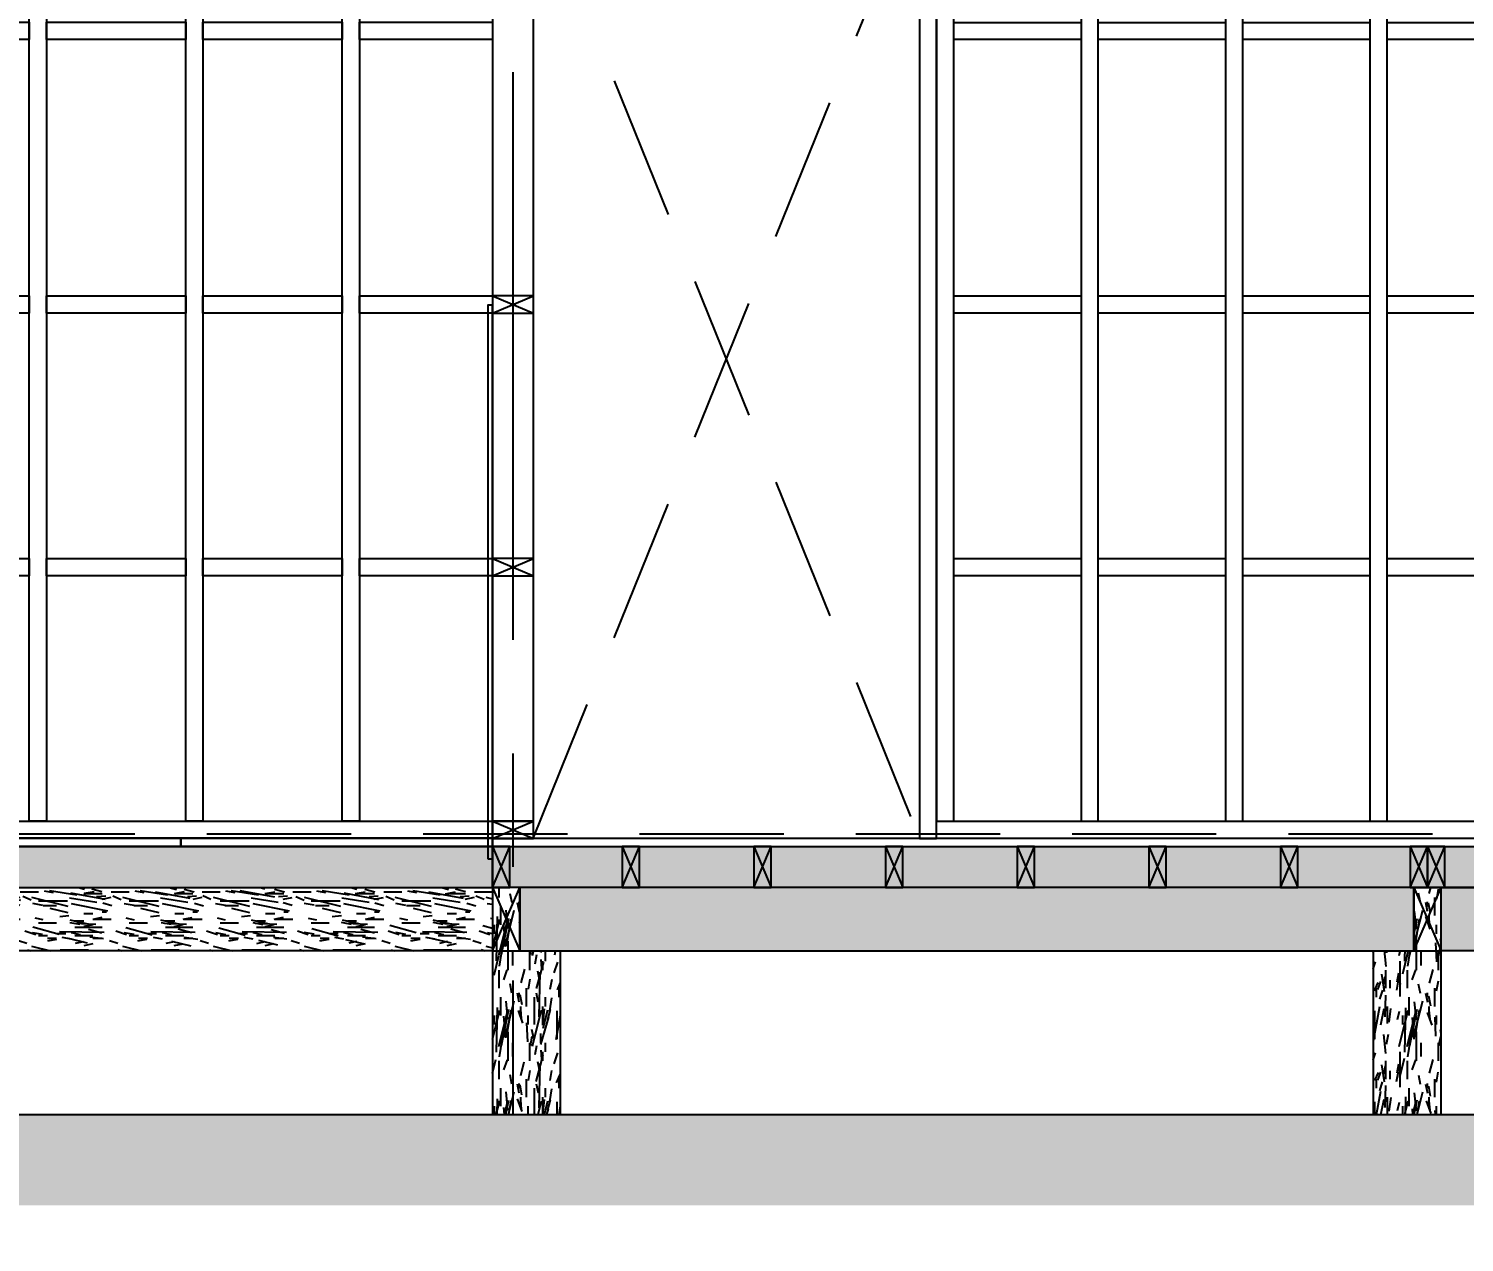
# Model space of a CAD drawing. Header units: millimetres. Extents: x 19458 to 19711, y 4351 to 4752.
# Drawn here: x 19577.949 to 19581.11, y 4521.223 to 4523.896 of the extents above; entities that cross this region are included whole.
import ezdxf

# ---------------------------------------------------------------- set-up
doc = ezdxf.new("R2010")
doc.units = ezdxf.units.MM
doc.set_wipeout_variables(frame=1)
doc.linetypes.add('CENTER', pattern=[2, 1.25, -0.25, 0.25, -0.25])
doc.linetypes.add('HIDDEN2', pattern=[4.7625, 3.175, -1.5875])
for name, color, linetype in [('cotas', 1, 'Continuous'), ('cotas @ 200', 1, 'Continuous'), ('cotas @ 300', 1, 'Continuous'), ('cotas @ 400', 1, 'Continuous'), ('EJES', 2, 'CENTER'), ('NIVELES', 2, 'Continuous'), ('PANELES PARED', 2, 'Continuous'), ('PILOTES', 2, 'Continuous'), ('VIGAS DE PISO', 2, 'Continuous')]:
    doc.layers.add(name, color=color, linetype=linetype)
doc.styles.add('century gothic', font='GOTHIC.TTF')
doc.styles.add('COTAS SMC', font='GOTHIC.TTF')
doc.dimstyles.new('ANOTATIVE 100 SMCONSTRUCCIONES', dxfattribs={"dimscale": 0, "dimtxt": 0.18, "dimasz": 0.15, "dimexe": 0.18, "dimexo": 0.09, "dimgap": 0.1, "dimtad": 1, "dimzin": 0, "dimdsep": 46, "dimtxsty": 'century gothic', "dimblk1": 'FLECHA1', "dimblk2": 'FLECHA1', "dimsah": 1, "dimcen": 0.18, "dimdle": 0.075, "dimclrd": 1, "dimclre": 1, "dimclrt": 2, "dimaunit": 1, "dimadec": 0, "dimazin": 0, "dimtfac": 0.75, "dimtix": 1, "dimtmove": 2, "dimatfit": 3, "dimfxl": 0.09, "dimtvp": 1.5, "dimtfill": 1, "dimtolj": 1, "dimtzin": 0, "dimarcsym": 0})
doc.dimstyles.new('PIES SMCONSTRUCCIONES', dxfattribs={"dimscale": 0, "dimtxt": 0.18, "dimasz": 0.2, "dimexe": 0.18, "dimexo": 0, "dimgap": 0.1, "dimtad": 1, "dimdec": 0, "dimlfac": 39.370079, "dimzin": 0, "dimdsep": 46, "dimlunit": 4, "dimtxsty": 'COTAS SMC', "dimblk1": 'FLECHA1', "dimblk2": 'FLECHA1', "dimsah": 1, "dimcen": 0.2, "dimdle": 0.075, "dimclrd": 1, "dimclre": 1, "dimclrt": 2, "dimaunit": 1, "dimadec": 0, "dimazin": 0, "dimtfac": 0.75, "dimtdec": 0, "dimtix": 1, "dimtmove": 2, "dimatfit": 3, "dimfxl": 0.09, "dimtvp": 1.5, "dimtfill": 1, "dimtolj": 1, "dimtzin": 0, "dimarcsym": 0})
pattern_1 = [(0, (102.28992, 17.53435), (0, 0.2), [0.04, -0.16]), (8.9726, (102.291915, 17.426351), (1.200000005876, 0.199999525118), [0.0384708, -3.8086058]), (5.7105, (102.289915, 17.438351), (1.800000034755, 0.19999710144), [0.0401996, -1.9697752]), (344.5779, (102.289915, 17.498351), (2.1999999038893, -0.5999974677634), [0.0601664, -5.9564754]), (353.6599, (102.293915, 17.564351), (0.200000063208, 4.086e-07), [0.0362216, -1.7748552]), (345.0686, (102.299915, 17.450351), (0.799999998317, -0.199999673879), [0.0310484, -3.0737864]), (348.6901, (102.229915, 17.56635), (0.2000000583, 7.413e-08), [0.0815844, -0.9382194]), (5.7105, (102.291915, 17.408351), (1.800000034755, 0.19999710144), [0.0200998, -1.989875]), (0, (102.28992, 17.49235), (0, 0.2), [0.02, -0.18]), (0, (102.24992, 17.51635), (0, 0.2), [0.06, -0.14]), (11.3099, (102.289915, 17.54635), (0.79999995433, 0.19999948721), [0.020396, -0.9994078]), (2.7263, (102.269915, 17.472351), (4.0000000589947, 0.1999992035454), [0.0420476, -4.1627116]), (352.4054, (102.279915, 17.466351), (1.599999971597, -0.19999873671), [0.0302654, -2.9962834]), (0, (102.26992, 17.39035), (0, 0.2), [0.04, -0.16]), (358.8309, (102.2499153, 17.3803513), (0.2000000366479, 1.5360345e-07), [0.0980204, -9.70402]), (0, (102.24992, 17.53035), (0, 0.2), [0.02, -0.18]), (0, (102.26992, 17.54635), (0, 0.2), [0.02, -0.18]), (0, (102.17992, 17.56435), (0, 0.2), [0.03, -0.17]), (350.5377, (102.233915, 17.57435), (0.200000015444, 7.752e-08), [0.0608276, -1.1557248]), (0, (102.16992, 17.57435), (0, 0.2), [0.04, -0.16]), (0, (102.14792, 17.39435), (0, 0.2), [0.022, -0.178]), (0, (102.24992, 17.40435), (0, 0.2), [0.02, -0.18]), (0, (102.14792, 17.41035), (0, 0.2), [0.042, -0.158]), (5.4403, (102.249915, 17.422351), (1.9999999402303, 0.199998956714), [0.04219, -4.1768144]), (0, (102.25192, 17.43835), (0, 0.2), [0.038, -0.162]), (0, (102.14792, 17.44235), (0, 0.2), [0.022, -0.178]), (358.8309, (102.1719153, 17.4743513), (0.2000000366479, 1.5360345e-07), [0.0980204, -9.70402]), (0, (102.18992, 17.49235), (0, 0.2), [0.02, -0.18]), (0, (102.16992, 17.49835), (0, 0.2), [0.02, -0.18]), (0, (102.24992, 17.49835), (0, 0.2), [0.04, -0.16]), (0, (102.20992, 17.50235), (0, 0.2), [0.02, -0.18]), (0, (102.16992, 17.52635), (0, 0.2), [0.04, -0.16]), (19.6538, (102.223915, 17.442351), (2.200000050424, 0.79999891494), [0.0297322, -2.9434812]), (11.3099, (102.189915, 17.49835), (0.79999995433, 0.19999948721), [0.020396, -0.9994078]), (11.3099, (102.269915, 17.48835), (0.79999995433, 0.19999948721), [0.020396, -0.9994078]), (5.7105, (102.209915, 17.564351), (1.800000034755, 0.19999710144), [0.0200998, -1.989875]), (349.6952, (102.147915, 17.578351), (1.199999995396, -0.19999893933), [0.0223606, -2.213707]), (348.6901, (102.169915, 17.39435), (0.2000000583, 7.413e-08), [0.020396, -0.9994078]), (90, (102.18992, 17.39035), (-0.2, 1e-17), [0, -0.2]), (346.6076, (102.147915, 17.502351), (3.400000044994, -0.7999939065965), [0.043174, -4.2742308]), (11.3099, (102.269915, 17.53035), (0.79999995433, 0.19999948721), [0.020396, -0.9994078]), (10.3048, (102.269915, 17.404351), (0.999999957606, 0.199999208868), [0.0223606, -2.213707]), (348.6901, (102.209915, 17.49235), (0.2000000583, 7.413e-08), [0.020396, -0.9994078]), (348.6901, (102.229915, 17.50235), (0.2000000583, 7.413e-08), [0.020396, -0.9994078]), (341.5651, (102.147915, 17.48235), (0.19999995825, 2.3367e-07), [0.0252982, -0.6071572]), (345.9638, (102.169915, 17.55035), (0.19999992115, 2.4875e-07), [0.0824622, -0.7421588]), (343.3008, (102.209915, 17.564351), (1.399999991533, -0.39999874641), [0.0626418, -2.025419]), (0, (102.20992, 17.57435), (0, 0.2), [0.024, -0.176]), (345.9638, (102.189915, 17.41035), (0.19999992115, 2.4875e-07), [0.0824622, -0.7421588]), (345.9638, (102.169915, 17.42435), (0.19999992115, 2.4875e-07), [0.0824622, -0.7421588]), (345.9638, (102.169915, 17.44235), (0.19999992115, 2.4875e-07), [0.0824622, -0.7421588]), (349.6952, (102.147915, 17.530351), (1.199999995396, -0.19999893933), [0.0223606, -2.213707]), (345.9638, (102.209915, 17.52635), (0.19999992115, 2.4875e-07), [0.041231, -0.78339]), (349.6952, (102.147915, 17.466351), (1.199999995396, -0.19999893933), [0.0223606, -2.213707]), (357.6141, (102.251915, 17.452351), (0.199999989185, 2.452822e-07), [0.0480416, -4.756123]), (349.6952, (102.229915, 17.488351), (1.199999995396, -0.19999893933), [0.0223606, -2.213707]), (12.5288, (102.251915, 17.484351), (0.800000095695, 0.199999860747), [0.018439, -1.8254698]), (349.5626, (102.1479153, 17.4563513), (2.199999936494, -0.3999970687047), [0.0772788, -7.650591]), (351.8699, (102.223915, 17.44235), (0.199999892184, -4.835e-08), [0.0282842, -1.3859292]), (4.7636, (102.169915, 17.462351), (2.199999989955, 0.199998289923), [0.0481664, -2.3601524]), (0, (102.21792, 17.46635), (0, 0.2), [0.062, -0.138]), (344.7449, (102.147915, 17.556351), (0.799999942428, -0.199999664289), [0.0228036, -2.2575472]), (350.5377, (102.189915, 17.39035), (0.200000015444, 7.752e-08), [0.0608276, -1.1557248]), (340.0169, (102.147915, 17.432351), (0.599999976081, -0.19999986488), [0.0234094, -2.3175304]), (0, (102.30992, 17.55035), (0, 0.2), [0.01, -0.19]), (0, (102.30992, 17.46235), (0, 0.2), [0.02, -0.18]), (11.3099, (102.309915, 17.39035), (0.79999995433, 0.19999948721), [0.020396, -0.9994078]), (0, (102.31192, 17.41035), (0, 0.2), [0.036, -0.164]), (343.3008, (102.309915, 17.516351), (1.399999991533, -0.39999874641), [0.0208806, -2.0671802]), (348.0207, (102.3119153, 17.474351), (3.7999999222511, -0.8002195416064), [0.0368014, -6.7101288]), (90, (102.30992, 17.39035), (-0.2, 1e-17), [0, -0.2]), (0, (102.32992, 17.39435), (0, 0.2), [0.018, -0.182]), (0, (102.32992, 17.43235), (0, 0.2), [0.018, -0.182]), (0, (102.32992, 17.44235), (0, 0.2), [0.018, -0.182]), (336.0376, (102.329915, 17.510351), (1.400000005486, -0.599997330343), [0.0196978, -1.9500724]), (348.5163, (102.3299153, 17.5343513), (0.99999999677376, -0.2000310941214), [0.0183676, -13.043105]), (341.5651, (102.329915, 17.46235), (0.19999995825, 2.3367e-07), [0.0189736, -0.6134816]), (347.4712, (102.329915, 17.560351), (1.000000064082, -0.19999992061), [0.018439, -1.8254698])]
pattern_2 = [(0, (102.28992, 23.7031), (0, 0.2), [0.04, -0.16]), (8.9726, (102.291915, 23.595096), (1.200000005876, 0.199999525118), [0.0384708, -3.8086058]), (5.7105, (102.289915, 23.607096), (1.800000034755, 0.19999710144), [0.0401996, -1.9697752]), (344.5779, (102.289915, 23.667096), (2.1999999038893, -0.5999974677634), [0.0601664, -5.9564754]), (353.6599, (102.293915, 23.733096), (0.200000063208, 4.086e-07), [0.0362216, -1.7748552]), (345.0686, (102.299915, 23.619096), (0.799999998317, -0.199999673879), [0.0310484, -3.0737864]), (348.6901, (102.229915, 23.735096), (0.2000000583, 7.413e-08), [0.0815844, -0.9382194]), (5.7105, (102.291915, 23.577096), (1.800000034755, 0.19999710144), [0.0200998, -1.989875]), (0, (102.28992, 23.6611), (0, 0.2), [0.02, -0.18]), (0, (102.24992, 23.6851), (0, 0.2), [0.06, -0.14]), (11.3099, (102.289915, 23.715096), (0.79999995433, 0.19999948721), [0.020396, -0.9994078]), (2.7263, (102.269915, 23.641096), (4.0000000589947, 0.1999992035454), [0.0420476, -4.1627116]), (352.4054, (102.279915, 23.635096), (1.599999971597, -0.19999873671), [0.0302654, -2.9962834]), (0, (102.26992, 23.5591), (0, 0.2), [0.04, -0.16]), (358.8309, (102.2499153, 23.549096), (0.2000000366479, 1.5360345e-07), [0.0980204, -9.70402]), (0, (102.24992, 23.6991), (0, 0.2), [0.02, -0.18]), (0, (102.26992, 23.7151), (0, 0.2), [0.02, -0.18]), (0, (102.17992, 23.7331), (0, 0.2), [0.03, -0.17]), (350.5377, (102.233915, 23.743096), (0.200000015444, 7.752e-08), [0.0608276, -1.1557248]), (0, (102.16992, 23.7431), (0, 0.2), [0.04, -0.16]), (0, (102.14792, 23.5631), (0, 0.2), [0.022, -0.178]), (0, (102.24992, 23.5731), (0, 0.2), [0.02, -0.18]), (0, (102.14792, 23.5791), (0, 0.2), [0.042, -0.158]), (5.4403, (102.249915, 23.591096), (1.9999999402303, 0.199998956714), [0.04219, -4.1768144]), (0, (102.25192, 23.6071), (0, 0.2), [0.038, -0.162]), (0, (102.14792, 23.6111), (0, 0.2), [0.022, -0.178]), (358.8309, (102.1719153, 23.643096), (0.2000000366479, 1.5360345e-07), [0.0980204, -9.70402]), (0, (102.18992, 23.6611), (0, 0.2), [0.02, -0.18]), (0, (102.16992, 23.6671), (0, 0.2), [0.02, -0.18]), (0, (102.24992, 23.6671), (0, 0.2), [0.04, -0.16]), (0, (102.20992, 23.6711), (0, 0.2), [0.02, -0.18]), (0, (102.16992, 23.6951), (0, 0.2), [0.04, -0.16]), (19.6538, (102.223915, 23.611096), (2.200000050424, 0.79999891494), [0.0297322, -2.9434812]), (11.3099, (102.189915, 23.667096), (0.79999995433, 0.19999948721), [0.020396, -0.9994078]), (11.3099, (102.269915, 23.657096), (0.79999995433, 0.19999948721), [0.020396, -0.9994078]), (5.7105, (102.209915, 23.733096), (1.800000034755, 0.19999710144), [0.0200998, -1.989875]), (349.6952, (102.147915, 23.747096), (1.199999995396, -0.19999893933), [0.0223606, -2.213707]), (348.6901, (102.169915, 23.563096), (0.2000000583, 7.413e-08), [0.020396, -0.9994078]), (90, (102.18992, 23.5591), (-0.2, 1e-17), [0, -0.2]), (346.6076, (102.147915, 23.671096), (3.400000044994, -0.7999939065965), [0.043174, -4.2742308]), (11.3099, (102.269915, 23.699096), (0.79999995433, 0.19999948721), [0.020396, -0.9994078]), (10.3048, (102.269915, 23.573096), (0.999999957606, 0.199999208868), [0.0223606, -2.213707]), (348.6901, (102.209915, 23.661096), (0.2000000583, 7.413e-08), [0.020396, -0.9994078]), (348.6901, (102.229915, 23.671096), (0.2000000583, 7.413e-08), [0.020396, -0.9994078]), (341.5651, (102.147915, 23.651096), (0.19999995825, 2.3367e-07), [0.0252982, -0.6071572]), (345.9638, (102.169915, 23.719096), (0.19999992115, 2.4875e-07), [0.0824622, -0.7421588]), (343.3008, (102.209915, 23.733096), (1.399999991533, -0.39999874641), [0.0626418, -2.025419]), (0, (102.20992, 23.7431), (0, 0.2), [0.024, -0.176]), (345.9638, (102.189915, 23.579096), (0.19999992115, 2.4875e-07), [0.0824622, -0.7421588]), (345.9638, (102.169915, 23.593096), (0.19999992115, 2.4875e-07), [0.0824622, -0.7421588]), (345.9638, (102.169915, 23.611096), (0.19999992115, 2.4875e-07), [0.0824622, -0.7421588]), (349.6952, (102.147915, 23.699096), (1.199999995396, -0.19999893933), [0.0223606, -2.213707]), (345.9638, (102.209915, 23.695096), (0.19999992115, 2.4875e-07), [0.041231, -0.78339]), (349.6952, (102.147915, 23.635096), (1.199999995396, -0.19999893933), [0.0223606, -2.213707]), (357.6141, (102.251915, 23.621096), (0.199999989185, 2.452822e-07), [0.0480416, -4.756123]), (349.6952, (102.229915, 23.657096), (1.199999995396, -0.19999893933), [0.0223606, -2.213707]), (12.5288, (102.251915, 23.653096), (0.800000095695, 0.199999860747), [0.018439, -1.8254698]), (349.5626, (102.1479153, 23.625096), (2.199999936494, -0.3999970687047), [0.0772788, -7.650591]), (351.8699, (102.223915, 23.611096), (0.199999892184, -4.835e-08), [0.0282842, -1.3859292]), (4.7636, (102.169915, 23.631096), (2.199999989955, 0.199998289923), [0.0481664, -2.3601524]), (0, (102.21792, 23.6351), (0, 0.2), [0.062, -0.138]), (344.7449, (102.147915, 23.725096), (0.799999942428, -0.199999664289), [0.0228036, -2.2575472]), (350.5377, (102.189915, 23.559096), (0.200000015444, 7.752e-08), [0.0608276, -1.1557248]), (340.0169, (102.147915, 23.601096), (0.599999976081, -0.19999986488), [0.0234094, -2.3175304]), (0, (102.30992, 23.7191), (0, 0.2), [0.01, -0.19]), (0, (102.30992, 23.6311), (0, 0.2), [0.02, -0.18]), (11.3099, (102.309915, 23.559096), (0.79999995433, 0.19999948721), [0.020396, -0.9994078]), (0, (102.31192, 23.5791), (0, 0.2), [0.036, -0.164]), (343.3008, (102.309915, 23.685096), (1.399999991533, -0.39999874641), [0.0208806, -2.0671802]), (348.0207, (102.3119153, 23.643096), (3.7999999222511, -0.8002195416064), [0.0368014, -6.7101288]), (90, (102.30992, 23.5591), (-0.2, 1e-17), [0, -0.2]), (0, (102.32992, 23.5631), (0, 0.2), [0.018, -0.182]), (0, (102.32992, 23.6011), (0, 0.2), [0.018, -0.182]), (0, (102.32992, 23.6111), (0, 0.2), [0.018, -0.182]), (336.0376, (102.329915, 23.679096), (1.400000005486, -0.599997330343), [0.0196978, -1.9500724]), (348.5163, (102.3299153, 23.703096), (0.99999999677376, -0.2000310941214), [0.0183676, -13.043105]), (341.5651, (102.329915, 23.631096), (0.19999995825, 2.3367e-07), [0.0189736, -0.6134816]), (347.4712, (102.329915, 23.729096), (1.000000064082, -0.19999992061), [0.018439, -1.8254698])]

# ---------------------------------------------------------------- blocks, each defined once
blk = doc.blocks.new('FLECHA1')
at = {"color": 4}
blk.add_line((-0.246176, -0.248081), (0.248081, 0.25), dxfattribs=at)
at = {"color": 1}
blk.add_line((-1, 0), (0.496162, 0), dxfattribs=at)
blk = doc.blocks.new('*D360')
at = {"layer": 'cotas', "color": 1, "lineweight": -2, "transparency": 16777216}
for p, q in [((19614.326, 4580.8448), (19614.326, 4610.8448)), ((19597.9836, 4550.8448), (19578.326, 4550.8448)), ((19614.326, 4548.4298), (19614.326, 4550.8448)), ((19597.5339, 4548.4298), (19578.326, 4548.4298)), ((19614.326, 4518.4298), (19614.326, 4488.4298))]:
    blk.add_line(p, q, dxfattribs=at)
at = {"layer": 'Defpoints', "color": 0, "transparency": 16777216}
for p in [(19614.326, 4550.8448), (19615.9836, 4550.8448), (19615.5339, 4548.4298)]:
    blk.add_point(p, dxfattribs=at)
at = {"layer": 'cotas', "color": 1, "lineweight": -2, "transparency": 16777216, "xscale": 30, "yscale": 30, "zscale": 30}
for p, rotation in [((19614.326, 4550.8448), 270), ((19614.326, 4548.4298), 90)]:
    blk.add_blockref('FLECHA1', p, dxfattribs=dict(at, rotation=rotation))
at = {"layer": 'cotas', "color": 2, "transparency": 16777216, "insert": (19575.5307, 4549.6373), "char_height": 36, "attachment_point": 5, "rotation": 90, "style": 'century gothic', "bg_fill": 3, "box_fill_scale": 1.1, "bg_fill_color": 256, "bg_fill_true_color": 13158600, "bg_fill_transparency": 0}
blk.add_mtext('\\A1;2.42', dxfattribs=at)
blk = doc.blocks.new('*D377')
at = {"layer": 'cotas', "color": 1, "lineweight": -2, "transparency": 16777216}
for p, q in [((19614.326, 4595.8448), (19614.326, 4640.8448)), ((19588.9836, 4550.8448), (19560.326, 4550.8448)), ((19614.326, 4548.4298), (19614.326, 4550.8448)), ((19588.5339, 4548.4298), (19560.326, 4548.4298)), ((19614.326, 4503.4298), (19614.326, 4458.4298))]:
    blk.add_line(p, q, dxfattribs=at)
at = {"layer": 'Defpoints', "color": 0, "transparency": 16777216}
for p in [(19614.326, 4550.8448), (19615.9836, 4550.8448), (19615.5339, 4548.4298)]:
    blk.add_point(p, dxfattribs=at)
at = {"layer": 'cotas', "color": 1, "lineweight": -2, "transparency": 16777216, "xscale": 45, "yscale": 45, "zscale": 45}
for p, rotation in [((19614.326, 4550.8448), 270), ((19614.326, 4548.4298), 90)]:
    blk.add_blockref('FLECHA1', p, dxfattribs=dict(at, rotation=rotation))
at = {"layer": 'cotas', "color": 2, "transparency": 16777216, "insert": (19556.133, 4549.6373), "char_height": 54, "attachment_point": 5, "rotation": 90, "style": 'century gothic', "bg_fill": 3, "box_fill_scale": 1.1, "bg_fill_color": 256, "bg_fill_true_color": 13158600, "bg_fill_transparency": 0}
blk.add_mtext('\\A1;2.42', dxfattribs=at)
blk = doc.blocks.new('*D383')
at = {"layer": 'cotas', "color": 1, "lineweight": -2, "transparency": 16777216}
for p, q in [((19614.326, 4610.8448), (19614.326, 4670.8448)), ((19579.9836, 4550.8448), (19542.326, 4550.8448)), ((19614.326, 4548.4298), (19614.326, 4550.8448)), ((19579.5339, 4548.4298), (19542.326, 4548.4298)), ((19614.326, 4488.4298), (19614.326, 4428.4298))]:
    blk.add_line(p, q, dxfattribs=at)
at = {"layer": 'Defpoints', "color": 0, "transparency": 16777216}
for p in [(19614.326, 4550.8448), (19615.9836, 4550.8448), (19615.5339, 4548.4298)]:
    blk.add_point(p, dxfattribs=at)
at = {"layer": 'cotas', "color": 1, "lineweight": -2, "transparency": 16777216, "xscale": 60, "yscale": 60, "zscale": 60}
for p, rotation in [((19614.326, 4550.8448), 270), ((19614.326, 4548.4298), 90)]:
    blk.add_blockref('FLECHA1', p, dxfattribs=dict(at, rotation=rotation))
at = {"layer": 'cotas', "color": 2, "transparency": 16777216, "insert": (19536.7353, 4549.6373), "char_height": 72, "attachment_point": 5, "rotation": 90, "style": 'century gothic', "bg_fill": 3, "box_fill_scale": 1.1, "bg_fill_color": 256, "bg_fill_true_color": 13158600, "bg_fill_transparency": 0}
blk.add_mtext('\\A1;2.42', dxfattribs=at)
blk = doc.blocks.new('*D430')
at = {"layer": 'cotas', "color": 1, "lineweight": -2, "transparency": 16777216}
for p, q in [((19620.0128, 4611.7533), (19620.0128, 4671.7533)), ((19620.4168, 4551.7533), (19566.0128, 4551.7533)), ((19620.0128, 4550.5333), (19620.0128, 4551.7533)), ((19620.4168, 4550.5333), (19566.0128, 4550.5333)), ((19620.0128, 4490.5333), (19620.0128, 4430.5333))]:
    blk.add_line(p, q, dxfattribs=at)
at = {"layer": 'Defpoints', "color": 0, "transparency": 16777216}
for p in [(19620.0128, 4551.7533), (19620.4168, 4551.7533), (19620.4168, 4550.5333)]:
    blk.add_point(p, dxfattribs=at)
at = {"layer": 'cotas', "color": 1, "lineweight": -2, "transparency": 16777216, "xscale": 60, "yscale": 60, "zscale": 60}
for p, rotation in [((19620.0128, 4551.7533), 270), ((19620.0128, 4550.5333), 90)]:
    blk.add_blockref('FLECHA1', p, dxfattribs=dict(at, rotation=rotation))
at = {"layer": 'cotas', "color": 2, "transparency": 16777216, "insert": (19562.3337, 4551.1433), "char_height": 54, "attachment_point": 5, "rotation": 90, "style": 'COTAS SMC', "bg_fill": 3, "box_fill_scale": 1.1, "bg_fill_color": 256, "bg_fill_true_color": 13158600, "bg_fill_transparency": 0}
blk.add_mtext("\\A1;4'", dxfattribs=at)
blk = doc.blocks.new('*D436')
at = {"layer": 'cotas', "color": 1, "lineweight": -2, "transparency": 16777216}
for p, q in [((19620.0128, 4631.7533), (19620.0128, 4711.7533)), ((19620.4168, 4551.7533), (19548.0128, 4551.7533)), ((19620.0128, 4550.5333), (19620.0128, 4551.7533)), ((19620.4168, 4550.5333), (19548.0128, 4550.5333)), ((19620.0128, 4470.5333), (19620.0128, 4390.5333))]:
    blk.add_line(p, q, dxfattribs=at)
at = {"layer": 'Defpoints', "color": 0, "transparency": 16777216}
for p in [(19620.0128, 4551.7533), (19620.4168, 4551.7533), (19620.4168, 4550.5333)]:
    blk.add_point(p, dxfattribs=at)
at = {"layer": 'cotas', "color": 1, "lineweight": -2, "transparency": 16777216, "xscale": 80, "yscale": 80, "zscale": 80}
for p, rotation in [((19620.0128, 4551.7533), 270), ((19620.0128, 4550.5333), 90)]:
    blk.add_blockref('FLECHA1', p, dxfattribs=dict(at, rotation=rotation))
at = {"layer": 'cotas', "color": 2, "transparency": 16777216, "insert": (19543.1073, 4551.1433), "char_height": 72, "attachment_point": 5, "rotation": 90, "style": 'COTAS SMC', "bg_fill": 3, "box_fill_scale": 1.1, "bg_fill_color": 256, "bg_fill_true_color": 13158600, "bg_fill_transparency": 0}
blk.add_mtext("\\A1;4'", dxfattribs=at)
blk = doc.blocks.new('IKK')
at = {"layer": 'PANELES PARED', "color": 250}
for points in [[(19489.2275, 4507.0963), (19489.2275, 4507.1343), (19486.1013, 4507.1343), (19486.1013, 4507.0963)], [(19486.394, 4504.7723), (19486.432, 4504.7723), (19486.432, 4507.0963), (19486.394, 4507.0963)], [(19486.7387, 4504.7723), (19486.7767, 4504.7723), (19486.7767, 4507.0963), (19486.7387, 4507.0963)], [(19487.0833, 4504.7723), (19487.1213, 4504.7723), (19487.1213, 4507.0963), (19487.0833, 4507.0963)], [(19487.428, 4504.7723), (19487.466, 4504.7723), (19487.466, 4507.0963), (19487.428, 4507.0963)], [(19487.7727, 4504.7723), (19487.8107, 4504.7723), (19487.8107, 4507.0963), (19487.7727, 4507.0963)], [(19488.1174, 4504.7723), (19488.1554, 4504.7723), (19488.1554, 4507.0963), (19488.1174, 4507.0963)], [(19488.4621, 4504.7723), (19488.5001, 4504.7723), (19488.5001, 4507.0963), (19488.4621, 4507.0963)], [(19488.8068, 4504.7723), (19488.8448, 4504.7723), (19488.8448, 4507.0963), (19488.8068, 4507.0963)], [(19489.1515, 4504.7723), (19489.1895, 4504.7723), (19489.1895, 4507.0963), (19489.1515, 4507.0963)], [(19489.1895, 4504.7723), (19489.2275, 4504.7723), (19489.2275, 4507.0963), (19489.1895, 4507.0963)], [(19486.394, 4506.4936), (19486.394, 4506.5316), (19486.1013, 4506.5316), (19486.1013, 4506.4936)], [(19486.7387, 4506.4936), (19486.7387, 4506.5316), (19486.432, 4506.5316), (19486.432, 4506.4936)], [(19487.0833, 4506.4936), (19487.0833, 4506.5316), (19486.7767, 4506.5316), (19486.7767, 4506.4936)], [(19487.428, 4506.4936), (19487.428, 4506.5316), (19487.1213, 4506.5316), (19487.1213, 4506.4936)], [(19487.7727, 4506.4936), (19487.7727, 4506.5316), (19487.466, 4506.5316), (19487.466, 4506.4936)], [(19488.1174, 4506.4936), (19488.1174, 4506.5316), (19487.8107, 4506.5316), (19487.8107, 4506.4936)], [(19488.4621, 4506.4936), (19488.4621, 4506.5316), (19488.1554, 4506.5316), (19488.1554, 4506.4936)], [(19488.8068, 4506.4936), (19488.8068, 4506.5316), (19488.5001, 4506.5316), (19488.5001, 4506.4936)], [(19489.1515, 4506.4936), (19489.1515, 4506.5316), (19488.8448, 4506.5316), (19488.8448, 4506.4936)], [(19486.394, 4505.8909), (19486.394, 4505.9289), (19486.1013, 4505.9289), (19486.1013, 4505.8909)], [(19486.7387, 4505.8909), (19486.7387, 4505.9289), (19486.432, 4505.9289), (19486.432, 4505.8909)], [(19487.0833, 4505.8909), (19487.0833, 4505.9289), (19486.7767, 4505.9289), (19486.7767, 4505.8909)], [(19487.428, 4505.8909), (19487.428, 4505.9289), (19487.1213, 4505.9289), (19487.1213, 4505.8909)], [(19487.7727, 4505.8909), (19487.7727, 4505.9289), (19487.466, 4505.9289), (19487.466, 4505.8909)], [(19488.1174, 4505.8909), (19488.1174, 4505.9289), (19487.8107, 4505.9289), (19487.8107, 4505.8909)], [(19488.4621, 4505.8909), (19488.4621, 4505.9289), (19488.1554, 4505.9289), (19488.1554, 4505.8909)], [(19488.8068, 4505.8909), (19488.8068, 4505.9289), (19488.5001, 4505.9289), (19488.5001, 4505.8909)], [(19489.1515, 4505.8909), (19489.1515, 4505.9289), (19488.8448, 4505.9289), (19488.8448, 4505.8909)], [(19486.394, 4505.3126), (19486.394, 4505.3506), (19486.1013, 4505.3506), (19486.1013, 4505.3126)], [(19486.7387, 4505.3126), (19486.7387, 4505.3506), (19486.432, 4505.3506), (19486.432, 4505.3126)], [(19487.0833, 4505.3126), (19487.0833, 4505.3506), (19486.7767, 4505.3506), (19486.7767, 4505.3126)], [(19487.428, 4505.3126), (19487.428, 4505.3506), (19487.1213, 4505.3506), (19487.1213, 4505.3126)], [(19487.7727, 4505.3126), (19487.7727, 4505.3506), (19487.466, 4505.3506), (19487.466, 4505.3126)], [(19488.1174, 4505.3126), (19488.1174, 4505.3506), (19487.8107, 4505.3506), (19487.8107, 4505.3126)], [(19488.4621, 4505.3126), (19488.4621, 4505.3506), (19488.1554, 4505.3506), (19488.1554, 4505.3126)], [(19488.8068, 4505.3126), (19488.8068, 4505.3506), (19488.5001, 4505.3506), (19488.5001, 4505.3126)], [(19489.1515, 4505.3126), (19489.1515, 4505.3506), (19488.8448, 4505.3506), (19488.8448, 4505.3126)], [(19489.2275, 4504.7343), (19489.2275, 4504.7723), (19486.1013, 4504.7723), (19486.1013, 4504.7343)]]:
    blk.add_lwpolyline(points, close=True, dxfattribs=at)
blk = doc.blocks.new('P01')
h = blk.add_hatch()
h.set_pattern_fill('MADERA_03', color=250, scale=0.2, angle=90, pattern_type=2)
h.set_pattern_definition([(90, (-0.156, 0.142), (-0.2, 1e-17), [0.04, -0.16]), (98.9726, (-0.048, 0.144), (-0.199999525118, 1.200000005876), [0.0384708, -3.8086058]), (95.7105, (-0.06, 0.142), (-0.19999710144, 1.800000034755), [0.0401996, -1.9697752]), (74.5779, (-0.12, 0.142), (0.5999974677634, 2.1999999038893), [0.0601664, -5.9564754]), (83.6599, (-0.186, 0.146), (-4.086e-07, 0.200000063208), [0.0362216, -1.7748552]), (75.0686, (-0.072, 0.152), (0.199999673879, 0.799999998317), [0.0310484, -3.0737864]), (78.6901, (-0.188, 0.082), (-7.413e-08, 0.2000000583), [0.0815844, -0.9382194]), (95.7105, (-0.03, 0.144), (-0.19999710144, 1.800000034755), [0.0200998, -1.989875]), (90, (-0.114, 0.142), (-0.2, 1e-17), [0.02, -0.18]), (90, (-0.138, 0.102), (-0.2, 1e-17), [0.06, -0.14]), (101.3099, (-0.168, 0.142), (-0.19999948721, 0.79999995433), [0.020396, -0.9994078]), (92.7263, (-0.094, 0.122), (-0.1999992035454, 4.0000000589947), [0.0420476, -4.1627116]), (82.4054, (-0.088, 0.132), (0.19999873671, 1.599999971597), [0.0302654, -2.9962834]), (90, (-0.012, 0.122), (-0.2, 1e-17), [0.04, -0.16]), (88.8309, (-0.002, 0.102), (-1.5360345e-07, 0.2000000366479), [0.0980204, -9.70402]), (90, (-0.152, 0.102), (-0.2, 1e-17), [0.02, -0.18]), (90, (-0.168, 0.122), (-0.2, 1e-17), [0.02, -0.18]), (90, (-0.186, 0.032), (-0.2, 1e-17), [0.03, -0.17]), (80.5377, (-0.196, 0.086), (-7.752e-08, 0.200000015444), [0.0608276, -1.1557248]), (90, (-0.196, 0.022), (-0.2, 1e-17), [0.04, -0.16]), (90, (-0.016, 1e-18), (-0.2, 1e-17), [0.022, -0.178]), (90, (-0.026, 0.102), (-0.2, 1e-17), [0.02, -0.18]), (90, (-0.032, 2e-18), (-0.2, 1e-17), [0.042, -0.158]), (95.4403, (-0.044, 0.102), (-0.199998956714, 1.9999999402303), [0.04219, -4.1768144]), (90, (-0.06, 0.104), (-0.2, 1e-17), [0.038, -0.162]), (90, (-0.064, 4e-18), (-0.2, 1e-17), [0.022, -0.178]), (88.8309, (-0.096, 0.024), (-1.5360345e-07, 0.2000000366479), [0.0980204, -9.70402]), (90, (-0.114, 0.042), (-0.2, 1e-17), [0.02, -0.18]), (90, (-0.12, 0.022), (-0.2, 1e-17), [0.02, -0.18]), (90, (-0.12, 0.102), (-0.2, 1e-17), [0.04, -0.16]), (90, (-0.124, 0.062), (-0.2, 1e-17), [0.02, -0.18]), (90, (-0.148, 0.022), (-0.2, 1e-17), [0.04, -0.16]), (109.6538, (-0.064, 0.076), (-0.79999891494, 2.200000050424), [0.0297322, -2.9434812]), (101.3099, (-0.12, 0.042), (-0.19999948721, 0.79999995433), [0.020396, -0.9994078]), (101.3099, (-0.11, 0.122), (-0.19999948721, 0.79999995433), [0.020396, -0.9994078]), (95.7105, (-0.186, 0.062), (-0.19999710144, 1.800000034755), [0.0200998, -1.989875]), (79.6952, (-0.2, 1e-17), (0.19999893933, 1.199999995396), [0.0223606, -2.213707]), (78.6901, (-0.016, 0.022), (-7.413e-08, 0.2000000583), [0.020396, -0.9994078]), (180, (-0.012, 0.042), (-2e-17, -0.2), [0, -0.2]), (76.6076, (-0.124, 8e-18), (0.7999939065965, 3.400000044994), [0.043174, -4.2742308]), (101.3099, (-0.152, 0.122), (-0.19999948721, 0.79999995433), [0.020396, -0.9994078]), (100.3048, (-0.026, 0.122), (-0.199999208868, 0.999999957606), [0.0223606, -2.213707]), (78.6901, (-0.114, 0.062), (-7.413e-08, 0.2000000583), [0.020396, -0.9994078]), (78.6901, (-0.124, 0.082), (-7.413e-08, 0.2000000583), [0.020396, -0.9994078]), (71.5651, (-0.104, 6e-18), (-2.3367e-07, 0.19999995825), [0.0252982, -0.6071572]), (75.9638, (-0.172, 0.022), (-2.4875e-07, 0.19999992115), [0.0824622, -0.7421588]), (73.3008, (-0.186, 0.062), (0.39999874641, 1.399999991533), [0.0626418, -2.025419]), (90, (-0.196, 0.062), (-0.2, 1e-17), [0.024, -0.176]), (75.9638, (-0.032, 0.042), (-2.4875e-07, 0.19999992115), [0.0824622, -0.7421588]), (75.9638, (-0.046, 0.022), (-2.4875e-07, 0.19999992115), [0.0824622, -0.7421588]), (75.9638, (-0.064, 0.022), (-2.4875e-07, 0.19999992115), [0.0824622, -0.7421588]), (79.6952, (-0.152, 9e-18), (0.19999893933, 1.199999995396), [0.0223606, -2.213707]), (75.9638, (-0.148, 0.062), (-2.4875e-07, 0.19999992115), [0.041231, -0.78339]), (79.6952, (-0.088, 5e-18), (0.19999893933, 1.199999995396), [0.0223606, -2.213707]), (87.6141, (-0.074, 0.104), (-2.452822e-07, 0.199999989185), [0.0480416, -4.756123]), (79.6952, (-0.11, 0.082), (0.19999893933, 1.199999995396), [0.0223606, -2.213707]), (102.5288, (-0.106, 0.104), (-0.199999860747, 0.800000095695), [0.018439, -1.8254698]), (79.5626, (-0.078, 5e-18), (0.3999970687047, 2.199999936494), [0.0772788, -7.650591]), (81.8699, (-0.064, 0.076), (4.835e-08, 0.199999892184), [0.0282842, -1.3859292]), (94.7636, (-0.084, 0.022), (-0.199998289923, 2.199999989955), [0.0481664, -2.3601524]), (90, (-0.088, 0.07), (-0.2, 1e-17), [0.062, -0.138]), (74.7449, (-0.178, 1e-17), (0.199999664289, 0.799999942428), [0.0228036, -2.2575472]), (80.5377, (-0.012, 0.042), (-7.752e-08, 0.200000015444), [0.0608276, -1.1557248]), (70.0169, (-0.054, 3e-18), (0.19999986488, 0.599999976081), [0.0234094, -2.3175304]), (90, (-0.172, 0.162), (-0.2, 1e-17), [0.01, -0.19]), (90, (-0.084, 0.162), (-0.2, 1e-17), [0.02, -0.18]), (101.3099, (-0.012, 0.162), (-0.19999948721, 0.79999995433), [0.020396, -0.9994078]), (90, (-0.032, 0.164), (-0.2, 1e-17), [0.036, -0.164]), (73.3008, (-0.138, 0.162), (0.39999874641, 1.399999991533), [0.0208806, -2.0671802]), (78.0207, (-0.096, 0.164), (0.8002195416064, 3.7999999222511), [0.0368014, -6.7101288]), (180, (-0.012, 0.162), (-2e-17, -0.2), [0, -0.2]), (90, (-0.016, 0.182), (-0.2, 1e-17), [0.018, -0.182]), (90, (-0.054, 0.182), (-0.2, 1e-17), [0.018, -0.182]), (90, (-0.064, 0.182), (-0.2, 1e-17), [0.018, -0.182]), (66.0376, (-0.132, 0.182), (0.599997330343, 1.400000005486), [0.0196978, -1.9500724]), (78.5163, (-0.156, 0.182), (0.2000310941214, 0.99999999677376), [0.0183676, -13.043105]), (71.5651, (-0.084, 0.182), (-2.3367e-07, 0.19999995825), [0.0189736, -0.6134816]), (77.4712, (-0.182, 0.182), (0.19999992061, 1.000000064082), [0.018439, -1.8254698])])
h.paths.add_polyline_path([(19444.003, 4504.1263), (19444.153, 4504.1263), (19444.153, 4504.6263), (19444.003, 4504.6263)])
blk.add_lwpolyline([(19444.003, 4504.1263), (19444.153, 4504.1263), (19444.153, 4504.6263), (19444.003, 4504.6263)], close=True)
blk = doc.blocks.new('KIIJ')
at = {"layer": 'PANELES PARED', "color": 250, "linetype": 'HIDDEN2', "ltscale": 0.1}
for p, q in [((19491.0989, 4502.8842), (19491.9489, 4503.0982)), ((19491.9489, 4502.8842), (19491.0989, 4503.0982)), ((19491.0989, 4502.8462), (19491.9489, 4500.7362)), ((19491.0989, 4500.7362), (19491.9489, 4502.8462))]:
    blk.add_line(p, q, dxfattribs=at)
at = {"layer": 'PANELES PARED', "color": 250}
for points in [[(19491.0989, 4503.1362), (19491.0989, 4503.0982), (19491.9869, 4503.0982), (19491.9869, 4503.1362)], [(19491.9869, 4503.0982), (19491.9869, 4503.1362), (19493.2964, 4503.1362), (19493.2964, 4503.0982)], [(19491.9869, 4503.0982), (19491.9489, 4503.0982), (19491.9489, 4500.7362), (19491.9869, 4500.7362)], [(19491.9869, 4500.7742), (19492.0249, 4500.7742), (19492.0249, 4503.0982), (19491.9869, 4503.0982)], [(19492.3048, 4500.7742), (19492.3428, 4500.7742), (19492.3428, 4503.0982), (19492.3048, 4503.0982)], [(19492.6227, 4500.7742), (19492.6607, 4500.7742), (19492.6607, 4503.0982), (19492.6227, 4503.0982)], [(19492.9406, 4500.7742), (19492.9786, 4500.7742), (19492.9786, 4503.0982), (19492.9406, 4503.0982)], [(19493.2584, 4500.7742), (19493.2964, 4500.7742), (19493.2964, 4503.0982), (19493.2584, 4503.0982)], [(19491.0989, 4502.8842), (19491.0989, 4502.8462), (19491.9489, 4502.8462), (19491.9489, 4502.8842)], [(19492.0249, 4502.4955), (19492.0249, 4502.5335), (19492.3048, 4502.5335), (19492.3048, 4502.4955)], [(19492.3428, 4502.4955), (19492.3428, 4502.5335), (19492.6227, 4502.5335), (19492.6227, 4502.4955)], [(19492.6607, 4502.4955), (19492.6607, 4502.5335), (19492.9406, 4502.5335), (19492.9406, 4502.4955)], [(19492.9786, 4502.4955), (19492.9786, 4502.5335), (19493.2584, 4502.5335), (19493.2584, 4502.4955)], [(19492.0249, 4501.8928), (19492.0249, 4501.9308), (19492.3048, 4501.9308), (19492.3048, 4501.8928)], [(19492.3428, 4501.8928), (19492.3428, 4501.9308), (19492.6227, 4501.9308), (19492.6227, 4501.8928)], [(19492.6607, 4501.8928), (19492.6607, 4501.9308), (19492.9406, 4501.9308), (19492.9406, 4501.8928)], [(19492.9786, 4501.8928), (19492.9786, 4501.9308), (19493.2584, 4501.9308), (19493.2584, 4501.8928)], [(19492.0249, 4501.3145), (19492.0249, 4501.3525), (19492.3048, 4501.3525), (19492.3048, 4501.3145)], [(19492.3428, 4501.3145), (19492.3428, 4501.3525), (19492.6227, 4501.3525), (19492.6227, 4501.3145)], [(19492.6607, 4501.3145), (19492.6607, 4501.3525), (19492.9406, 4501.3525), (19492.9406, 4501.3145)], [(19492.9786, 4501.3145), (19492.9786, 4501.3525), (19493.2584, 4501.3525), (19493.2584, 4501.3145)], [(19491.9869, 4500.7362), (19491.9869, 4500.7742), (19493.2964, 4500.7742), (19493.2964, 4500.7362)]]:
    blk.add_lwpolyline(points, close=True, dxfattribs=at)
blk = doc.blocks.new('*U620')
at = {"layer": 'cotas @ 200'}
dim = blk.add_linear_dim(base=(19614.3260382735, 4550.8448237801), p1=(19615.5338597089, 4548.4298237801), p2=(19615.9836080801, 4550.8448237801), angle=90, dimstyle='ANOTATIVE 100 SMCONSTRUCCIONES', override={"dimscale": 200, "dimtix": 1, "dimtofl": 1, "dimtmove": 1, "dimatfit": 1}, dxfattribs=at)
dim.commit()
dim.dimension.update_dxf_attribs({"geometry": '*D360', "text_midpoint": (19575.5306609792, 4549.6373237801)})
at = {"layer": 'cotas @ 300'}
dim = blk.add_linear_dim(base=(19614.3260382735, 4550.8448237801), p1=(19615.5338597089, 4548.4298237801), p2=(19615.9836080801, 4550.8448237801), angle=90, dimstyle='ANOTATIVE 100 SMCONSTRUCCIONES', override={"dimscale": 300, "dimtix": 1, "dimtofl": 1, "dimtmove": 1, "dimatfit": 1}, dxfattribs=at)
dim.commit()
dim.dimension.update_dxf_attribs({"geometry": '*D377', "text_midpoint": (19556.132972332, 4549.6373237801)})
at = {"layer": 'cotas @ 400'}
dim = blk.add_linear_dim(base=(19614.3260382735, 4550.8448237801), p1=(19615.5338597089, 4548.4298237801), p2=(19615.9836080801, 4550.8448237801), angle=90, dimstyle='ANOTATIVE 100 SMCONSTRUCCIONES', override={"dimscale": 400, "dimtix": 1, "dimtofl": 1, "dimtmove": 1, "dimatfit": 1}, dxfattribs=at)
dim.commit()
dim.dimension.update_dxf_attribs({"geometry": '*D383', "text_midpoint": (19536.7352836848, 4549.6373237801)})
blk = doc.blocks.new('*U622')
at = {"layer": 'cotas @ 300'}
dim = blk.add_linear_dim(base=(19620.0128, 4551.7533), p1=(19620.4168, 4550.5333), p2=(19620.4168, 4551.7533), angle=90, dimstyle='PIES SMCONSTRUCCIONES', override={"dimscale": 300, "dimtix": 1, "dimtofl": 1, "dimtmove": 2, "dimatfit": 3}, dxfattribs=at)
dim.commit()
dim.dimension.update_dxf_attribs({"geometry": '*D430', "text_midpoint": (19562.3337, 4551.1433)})
at = {"layer": 'cotas @ 400'}
dim = blk.add_linear_dim(base=(19620.0128, 4551.7533), p1=(19620.4168, 4550.5333), p2=(19620.4168, 4551.7533), angle=90, dimstyle='PIES SMCONSTRUCCIONES', override={"dimscale": 400, "dimtix": 1, "dimtofl": 1, "dimtmove": 2, "dimatfit": 3}, dxfattribs=at)
dim.commit()
dim.dimension.update_dxf_attribs({"geometry": '*D436', "text_midpoint": (19543.1073, 4551.1433)})

msp = doc.modelspace()

# ---------------------------------------------------------------- block references
at = {"layer": 'cotas'}
msp.add_blockref('*U620', (0, 0), dxfattribs=at)

# ---------------------------------------------------------------- next in the draw order: block references
msp.add_blockref('*U622', (0, 0), dxfattribs=at)

# ---------------------------------------------------------------- next in the draw order: hatches: boundary and pattern name
h = msp.add_hatch()
h.set_pattern_fill('MADERA_03', color=250, scale=0.2, pattern_type=2)
h.set_pattern_definition(pattern_1)
h.paths.add_polyline_path([(19575.8438, 4522.0046), (19578.9699, 4522.0046), (19578.9699, 4522.0946), (19575.8438, 4522.0946)])
h = msp.add_hatch()
h.set_pattern_fill('MADERA_03', color=250, scale=0.2, pattern_type=2)
h.set_pattern_definition(pattern_1)
h.paths.add_polyline_path([(19578.9699, 4522.0046), (19578.9699, 4521.8646), (19577.5418, 4521.8646), (19577.5418, 4522.0046)])
h = msp.add_hatch()
h.set_pattern_fill('EARTH', color=8, scale=0.01, angle=45)
h.set_pattern_definition([(45, (131.810673, 17.37835), (7e-18, 0.08980256121), [0.0635, -0.0635]), (45, (131.793835, 17.39519), (7e-18, 0.08980256121), [0.0635, -0.0635]), (45, (131.777, 17.41203), (7e-18, 0.08980256121), [0.0635, -0.0635]), (135, (131.777, 17.42325), (-0.08980256121, 7e-18), [0.0635, -0.0635]), (135, (131.793835, 17.44009), (-0.08980256121, 7e-18), [0.0635, -0.0635]), (135, (131.810673, 17.45693), (-0.08980256121, 7e-18), [0.0635, -0.0635])])
h.paths.add_polyline_path([(19586.3786, 4521.3046), (19586.3786, 4521.5046), (19575.5887, 4521.5046), (19575.5887, 4521.3046)])

# ---------------------------------------------------------------- next in the draw order: linework, layer by layer
at = {"color": 5}
msp.add_line((19575.5887, 4521.5046), (19586.3786, 4521.5046), dxfattribs=at)
at = {"color": 3}
msp.add_lwpolyline([(19578.9599, 4522.0672), (19578.9699, 4522.0672), (19578.9699, 4523.2872), (19578.9599, 4523.2872)], close=True, dxfattribs=at)
at = {"color": 250}
for points in [[(19575.8437, 4522.1126), (19575.8437, 4522.0946), (19578.2837, 4522.0946), (19578.2837, 4522.1126)], [(19578.2837, 4522.1126), (19578.2837, 4522.0946), (19578.9699, 4522.0946), (19578.9699, 4522.1126)], [(19575.8438, 4522.0046), (19578.9699, 4522.0046), (19578.9699, 4522.0946), (19575.8438, 4522.0946)], [(19578.9699, 4522.0046), (19578.9699, 4521.8646), (19577.5418, 4521.8646), (19577.5418, 4522.0046)]]:
    msp.add_lwpolyline(points, close=True, dxfattribs=at)
at = {"color": 1}
msp.add_lwpolyline([(19578.9699, 4522.1126), (19578.9699, 4522.0946), (19581.2436, 4522.0946), (19581.2436, 4522.1126)], close=True, dxfattribs=at)
at = {"layer": 'NIVELES', "color": 1, "linetype": 'HIDDEN2', "ltscale": 0.1}
for p, q in [((19575.4836, 4522.1226), (19587.4836, 4522.1226)), ((19575.4836, 4521.5046), (19587.4836, 4521.5046))]:
    msp.add_line(p, q, dxfattribs=at)
at = {"layer": 'PANELES PARED'}
for p, q in [((19578.9699, 4523.3072), (19579.0599, 4523.2692)), ((19578.9699, 4523.2692), (19579.0599, 4523.3072)), ((19578.9699, 4522.7289), (19579.0599, 4522.6909)), ((19578.9699, 4522.6909), (19579.0599, 4522.7289)), ((19578.9699, 4522.1506), (19579.0599, 4522.1126)), ((19578.9699, 4522.1126), (19579.0599, 4522.1506))]:
    msp.add_line(p, q, dxfattribs=at)
for points in [[(19578.9699, 4522.1506), (19579.0599, 4522.1506), (19579.0599, 4524.4746), (19578.9699, 4524.4746)], [(19578.9699, 4523.2692), (19579.0599, 4523.2692), (19579.0599, 4523.3072), (19578.9699, 4523.3072)], [(19578.9699, 4522.6909), (19579.0599, 4522.6909), (19579.0599, 4522.7289), (19578.9699, 4522.7289)], [(19578.9699, 4522.1126), (19579.0599, 4522.1126), (19579.0599, 4522.1506), (19578.9699, 4522.1506)]]:
    msp.add_lwpolyline(points, close=True, dxfattribs=at)
at = {"layer": 'VIGAS DE PISO'}
for p, q in [((19578.9699, 4522.0946), (19579.0079, 4522.0046)), ((19578.9699, 4522.0046), (19579.0079, 4522.0946))]:
    msp.add_line(p, q, dxfattribs=at)
msp.add_lwpolyline([(19578.9699, 4522.0946), (19578.9699, 4522.0046), (19579.0079, 4522.0046), (19579.0079, 4522.0946)], close=True, dxfattribs=at)

# ---------------------------------------------------------------- next in the draw order: block references
at = {"xscale": -1}
msp.add_blockref('IKK', (39065.0712, 17.3784), dxfattribs=at)
msp.add_blockref('KIIJ', (87.9609, 21.3764))
at = {"layer": 'PILOTES'}
for p in [(134.9669, 17.3784), (136.9056, 17.3784)]:
    msp.add_blockref('P01', p, dxfattribs=at)

# ---------------------------------------------------------------- next in the draw order: wipeouts: each hides what was drawn before it
for points in [[(19579.0299, 4522.0046), (19579.0299, 4521.8646), (19580.9986, 4521.8646), (19580.9986, 4522.0046)], [(19582.9674, 4522.0046), (19582.9674, 4521.8646), (19581.0586, 4521.8646), (19581.0586, 4522.0046)]]:
    msp.add_wipeout(points).dxf.layer = 'VIGAS DE PISO'

# ---------------------------------------------------------------- next in the draw order: hatches: boundary and pattern name
h = msp.add_hatch()
h.set_pattern_fill('MADERA_03', color=250, scale=0.2, pattern_type=2)
h.set_pattern_definition(pattern_2)
h.paths.add_polyline_path([(19578.9699, 4522.0946), (19581.0286, 4522.0946), (19581.0286, 4522.0046), (19578.9699, 4522.0046)])
h = msp.add_hatch()
h.set_pattern_fill('MADERA_03', color=250, scale=0.2, pattern_type=2)
h.set_pattern_definition(pattern_2)
h.paths.add_polyline_path([(19581.0286, 4522.0946), (19582.9974, 4522.0946), (19582.9974, 4522.0046), (19581.0286, 4522.0046)])
h = msp.add_hatch()
h.set_pattern_fill('MADERA_03', color=250, scale=0.2, pattern_type=2)
h.set_pattern_definition(pattern_1)
h.paths.add_polyline_path([(19579.0299, 4522.0046), (19579.0299, 4521.8646), (19580.9986, 4521.8646), (19580.9986, 4522.0046)])
h = msp.add_hatch()
h.set_pattern_fill('MADERA_03', color=250, scale=0.2, pattern_type=2)
h.set_pattern_definition(pattern_1)
h.paths.add_polyline_path([(19582.9674, 4522.0046), (19582.9674, 4521.8646), (19581.0586, 4521.8646), (19581.0586, 4522.0046)])

# ---------------------------------------------------------------- next in the draw order: linework, layer by layer
at = {"layer": 'EJES', "color": 1}
msp.add_line((19579.0149, 4525.7998), (19579.0149, 4521.5046), dxfattribs=at)
at = {"layer": 'VIGAS DE PISO'}
for p, q in [((19579.2558, 4522.0946), (19579.2938, 4522.0046)), ((19579.2558, 4522.0046), (19579.2938, 4522.0946)), ((19579.5456, 4522.0946), (19579.5836, 4522.0046)), ((19579.5456, 4522.0046), (19579.5836, 4522.0946)), ((19579.8353, 4522.0946), (19579.8733, 4522.0046)), ((19579.8353, 4522.0046), (19579.8733, 4522.0946)), ((19580.1251, 4522.0946), (19580.1631, 4522.0046)), ((19580.1251, 4522.0046), (19580.1631, 4522.0946)), ((19580.4149, 4522.0946), (19580.4529, 4522.0046)), ((19580.4149, 4522.0046), (19580.4529, 4522.0946)), ((19580.7047, 4522.0946), (19580.7427, 4522.0046)), ((19580.7047, 4522.0046), (19580.7427, 4522.0946)), ((19580.9906, 4522.0946), (19581.0286, 4522.0046)), ((19580.9906, 4522.0046), (19581.0286, 4522.0946)), ((19581.0286, 4522.0946), (19581.0666, 4522.0046)), ((19581.0286, 4522.0046), (19581.0666, 4522.0946)), ((19578.9699, 4522.0046), (19579.0299, 4521.8646)), ((19578.9699, 4521.8646), (19579.0299, 4522.0046)), ((19580.9986, 4522.0046), (19581.0586, 4521.8646)), ((19580.9986, 4521.8646), (19581.0586, 4522.0046))]:
    msp.add_line(p, q, dxfattribs=at)
for points in [[(19578.9699, 4522.0946), (19581.0286, 4522.0946), (19581.0286, 4522.0046), (19578.9699, 4522.0046)], [(19579.2558, 4522.0946), (19579.2558, 4522.0046), (19579.2938, 4522.0046), (19579.2938, 4522.0946)], [(19579.5456, 4522.0946), (19579.5456, 4522.0046), (19579.5836, 4522.0046), (19579.5836, 4522.0946)], [(19579.8353, 4522.0946), (19579.8353, 4522.0046), (19579.8733, 4522.0046), (19579.8733, 4522.0946)], [(19580.1251, 4522.0946), (19580.1251, 4522.0046), (19580.1631, 4522.0046), (19580.1631, 4522.0946)], [(19580.4149, 4522.0946), (19580.4149, 4522.0046), (19580.4529, 4522.0046), (19580.4529, 4522.0946)], [(19580.7047, 4522.0946), (19580.7047, 4522.0046), (19580.7427, 4522.0046), (19580.7427, 4522.0946)], [(19580.9906, 4522.0946), (19580.9906, 4522.0046), (19581.0286, 4522.0046), (19581.0286, 4522.0946)], [(19581.0286, 4522.0946), (19581.0286, 4522.0046), (19581.0666, 4522.0046), (19581.0666, 4522.0946)], [(19581.0286, 4522.0946), (19582.9974, 4522.0946), (19582.9974, 4522.0046), (19581.0286, 4522.0046)], [(19578.9699, 4521.8646), (19579.0299, 4521.8646), (19579.0299, 4522.0046), (19578.9699, 4522.0046)], [(19579.0299, 4522.0046), (19579.0299, 4521.8646), (19580.9986, 4521.8646), (19580.9986, 4522.0046)], [(19580.9986, 4521.8646), (19581.0586, 4521.8646), (19581.0586, 4522.0046), (19580.9986, 4522.0046)], [(19582.9674, 4522.0046), (19582.9674, 4521.8646), (19581.0586, 4521.8646), (19581.0586, 4522.0046)]]:
    msp.add_lwpolyline(points, close=True, dxfattribs=at)

doc.saveas('drawing.dxf')
